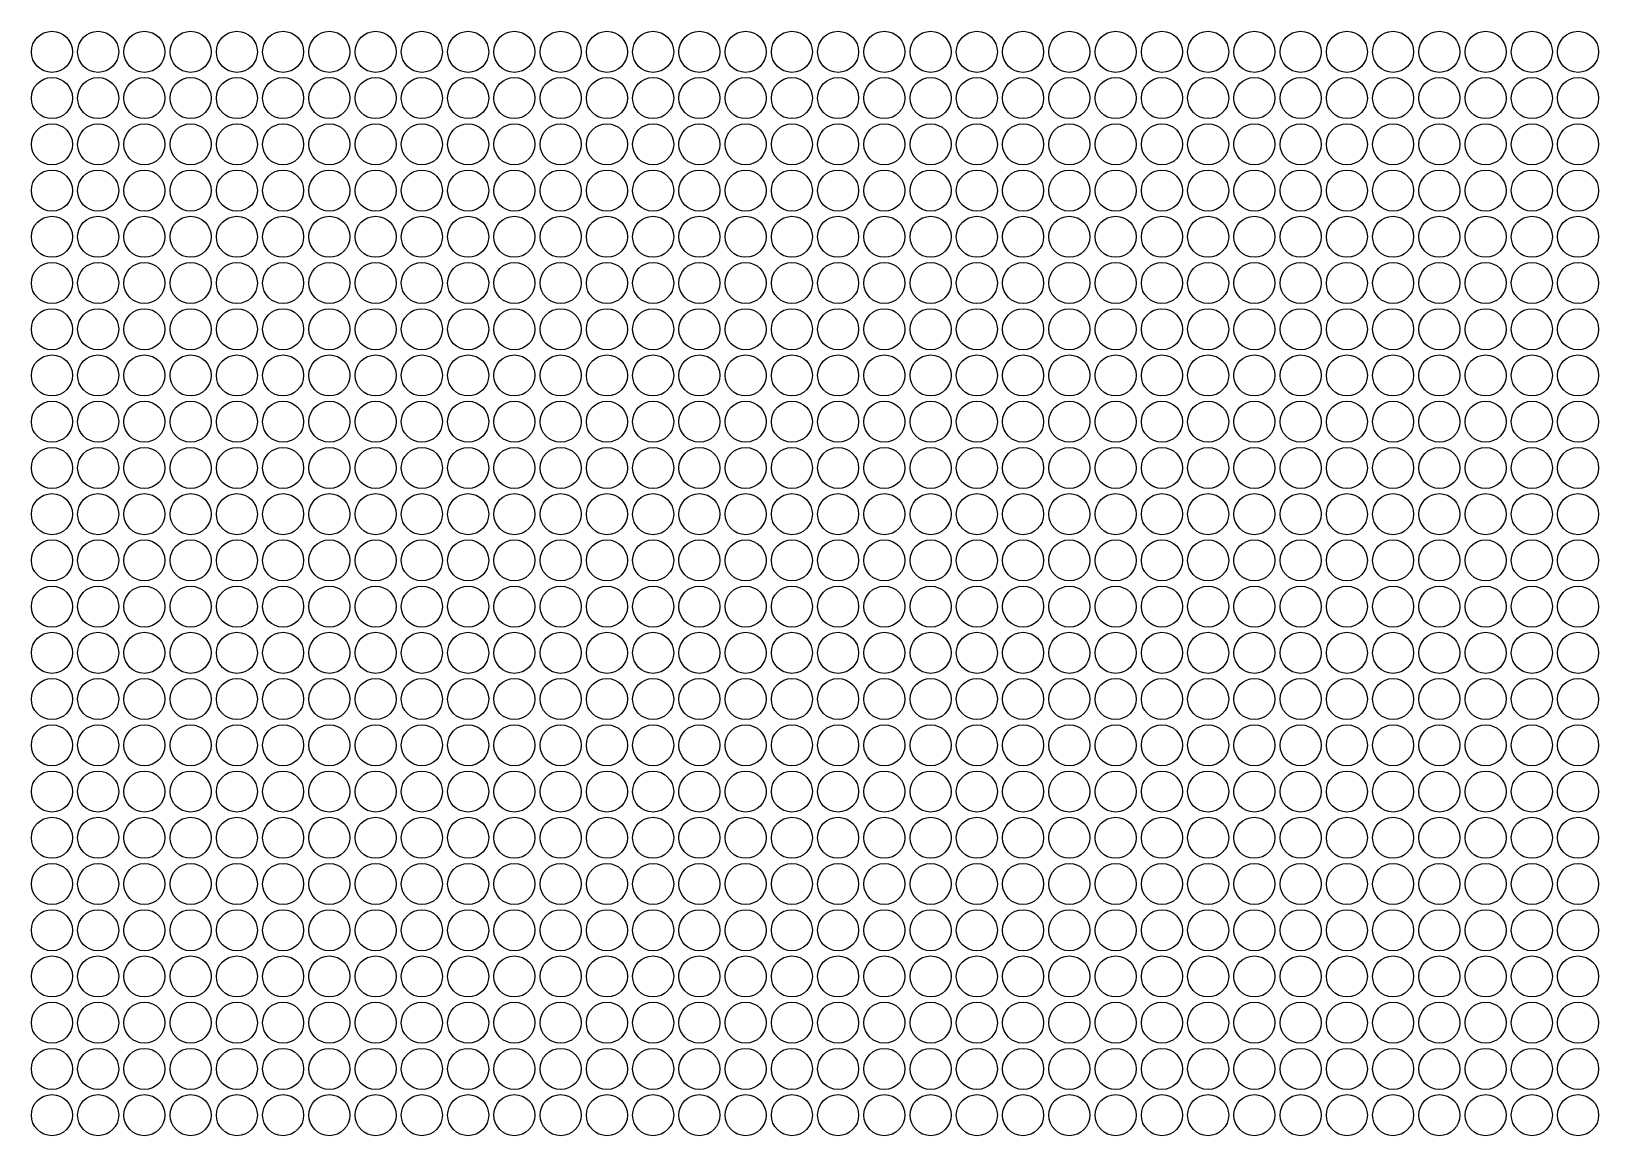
# Model space of a CAD drawing. Header units: millimetres. Extents: x 19 to 401, y -283 to -14.
import ezdxf

# ---------------------------------------------------------------- set-up
doc = ezdxf.new("R2010")
doc.units = ezdxf.units.MM

msp = doc.modelspace()

# ---------------------------------------------------------------- linework, layer by layer
for centre in [(24.22, -19.05), (35.48, -19.05), (46.74, -19.05), (58, -19.05), (69.26, -19.05), (80.52, -19.05), (91.78, -19.05), (103.04, -19.05), (114.3, -19.05), (125.57, -19.05), (136.83, -19.05), (148.09, -19.05), (159.35, -19.05), (170.61, -19.05), (181.87, -19.05), (193.13, -19.05), (204.39, -19.05), (215.65, -19.05), (226.91, -19.05), (238.17, -19.05), (249.43, -19.05), (260.69, -19.05), (271.95, -19.05), (283.21, -19.05), (294.48, -19.05), (305.74, -19.05), (317, -19.05), (328.26, -19.05), (339.52, -19.05), (350.78, -19.05), (362.04, -19.05), (373.3, -19.05), (384.56, -19.05), (395.82, -19.05), (24.22, -30.32), (35.48, -30.32), (46.74, -30.32), (58, -30.32), (69.26, -30.32), (80.52, -30.32), (91.78, -30.32), (103.04, -30.32), (114.3, -30.32), (125.57, -30.32), (136.83, -30.32), (148.09, -30.32), (159.35, -30.32), (170.61, -30.32), (181.87, -30.32), (193.13, -30.32), (204.39, -30.32), (215.65, -30.32), (226.91, -30.32), (238.17, -30.32), (249.43, -30.32), (260.69, -30.32), (271.95, -30.32), (283.21, -30.32), (294.48, -30.32), (305.74, -30.32), (317, -30.32), (328.26, -30.32), (339.52, -30.32), (350.78, -30.32), (362.04, -30.32), (373.3, -30.32), (384.56, -30.32), (395.82, -30.32), (24.22, -41.58), (35.48, -41.58), (46.74, -41.58), (58, -41.58), (69.26, -41.58), (80.52, -41.58), (91.78, -41.58), (103.04, -41.58), (114.3, -41.58), (125.57, -41.58), (136.83, -41.58), (148.09, -41.58), (159.35, -41.58), (170.61, -41.58), (181.87, -41.58), (193.13, -41.58), (204.39, -41.58), (215.65, -41.58), (226.91, -41.58), (238.17, -41.58), (249.43, -41.58), (260.69, -41.58), (271.95, -41.58), (283.21, -41.58), (294.48, -41.58), (305.74, -41.58), (317, -41.58), (328.26, -41.58), (339.52, -41.58), (350.78, -41.58), (362.04, -41.58), (373.3, -41.58), (384.56, -41.58), (395.82, -41.58), (24.22, -52.84), (35.48, -52.84), (46.74, -52.84), (58, -52.84), (69.26, -52.84), (80.52, -52.84), (91.78, -52.84), (103.04, -52.84), (114.3, -52.84), (125.57, -52.84), (136.83, -52.84), (148.09, -52.84), (159.35, -52.84), (170.61, -52.84), (181.87, -52.84), (193.13, -52.84), (204.39, -52.84), (215.65, -52.84), (226.91, -52.84), (238.17, -52.84), (249.43, -52.84), (260.69, -52.84), (271.95, -52.84), (283.21, -52.84), (294.48, -52.84), (305.74, -52.84), (317, -52.84), (328.26, -52.84), (339.52, -52.84), (350.78, -52.84), (362.04, -52.84), (373.3, -52.84), (384.56, -52.84), (395.82, -52.84), (24.22, -64.1), (35.48, -64.1), (46.74, -64.1), (58, -64.1), (69.26, -64.1), (80.52, -64.1), (91.78, -64.1), (103.04, -64.1), (114.3, -64.1), (125.57, -64.1), (136.83, -64.1), (148.09, -64.1), (159.35, -64.1), (170.61, -64.1), (181.87, -64.1), (193.13, -64.1), (204.39, -64.1), (215.65, -64.1), (226.91, -64.1), (238.17, -64.1), (249.43, -64.1), (260.69, -64.1), (271.95, -64.1), (283.21, -64.1), (294.48, -64.1), (305.74, -64.1), (317, -64.1), (328.26, -64.1), (339.52, -64.1), (350.78, -64.1), (362.04, -64.1), (373.3, -64.1), (384.56, -64.1), (395.82, -64.1), (24.22, -75.36), (35.48, -75.36), (46.74, -75.36), (58, -75.36), (69.26, -75.36), (80.52, -75.36), (91.78, -75.36), (103.04, -75.36), (114.3, -75.36), (125.57, -75.36), (136.83, -75.36), (148.09, -75.36), (159.35, -75.36), (170.61, -75.36), (181.87, -75.36), (193.13, -75.36), (204.39, -75.36), (215.65, -75.36), (226.91, -75.36), (238.17, -75.36), (249.43, -75.36), (260.69, -75.36), (271.95, -75.36), (283.21, -75.36), (294.48, -75.36), (305.74, -75.36), (317, -75.36), (328.26, -75.36), (339.52, -75.36), (350.78, -75.36), (362.04, -75.36), (373.3, -75.36), (384.56, -75.36), (395.82, -75.36), (24.22, -86.62), (35.48, -86.62), (46.74, -86.62), (58, -86.62), (69.26, -86.62), (80.52, -86.62), (91.78, -86.62), (103.04, -86.62), (114.3, -86.62), (125.57, -86.62), (136.83, -86.62), (148.09, -86.62), (159.35, -86.62), (170.61, -86.62), (181.87, -86.62), (193.13, -86.62), (204.39, -86.62), (215.65, -86.62), (226.91, -86.62), (238.17, -86.62), (249.43, -86.62), (260.69, -86.62), (271.95, -86.62), (283.21, -86.62), (294.48, -86.62), (305.74, -86.62), (317, -86.62), (328.26, -86.62), (339.52, -86.62), (350.78, -86.62), (362.04, -86.62), (373.3, -86.62), (384.56, -86.62), (395.82, -86.62), (24.22, -97.88), (35.48, -97.88), (46.74, -97.88), (58, -97.88), (69.26, -97.88), (80.52, -97.88), (91.78, -97.88), (103.04, -97.88), (114.3, -97.88), (125.57, -97.88), (136.83, -97.88), (148.09, -97.88), (159.35, -97.88), (170.61, -97.88), (181.87, -97.88), (193.13, -97.88), (204.39, -97.88), (215.65, -97.88), (226.91, -97.88), (238.17, -97.88), (249.43, -97.88), (260.69, -97.88), (271.95, -97.88), (283.21, -97.88), (294.48, -97.88), (305.74, -97.88), (317, -97.88), (328.26, -97.88), (339.52, -97.88), (350.78, -97.88), (362.04, -97.88), (373.3, -97.88), (384.56, -97.88), (395.82, -97.88), (24.22, -109.14), (35.48, -109.14), (46.74, -109.14), (58, -109.14), (69.26, -109.14), (80.52, -109.14), (91.78, -109.14), (103.04, -109.14), (114.3, -109.14), (125.57, -109.14), (136.83, -109.14), (148.09, -109.14), (159.35, -109.14), (170.61, -109.14), (181.87, -109.14), (193.13, -109.14), (204.39, -109.14), (215.65, -109.14), (226.91, -109.14), (238.17, -109.14), (249.43, -109.14), (260.69, -109.14), (271.95, -109.14), (283.21, -109.14), (294.48, -109.14), (305.74, -109.14), (317, -109.14), (328.26, -109.14), (339.52, -109.14), (350.78, -109.14), (362.04, -109.14), (373.3, -109.14), (384.56, -109.14), (395.82, -109.14), (24.22, -120.4), (35.48, -120.4), (46.74, -120.4), (58, -120.4), (69.26, -120.4), (80.52, -120.4), (91.78, -120.4), (103.04, -120.4), (114.3, -120.4), (125.57, -120.4), (136.83, -120.4), (148.09, -120.4), (159.35, -120.4), (170.61, -120.4), (181.87, -120.4), (193.13, -120.4), (204.39, -120.4), (215.65, -120.4), (226.91, -120.4), (238.17, -120.4), (249.43, -120.4), (260.69, -120.4), (271.95, -120.4), (283.21, -120.4), (294.48, -120.4), (305.74, -120.4), (317, -120.4), (328.26, -120.4), (339.52, -120.4), (350.78, -120.4), (362.04, -120.4), (373.3, -120.4), (384.56, -120.4), (395.82, -120.4), (24.22, -131.66), (35.48, -131.66), (46.74, -131.66), (58, -131.66), (69.26, -131.66), (80.52, -131.66), (91.78, -131.66), (103.04, -131.66), (114.3, -131.66), (125.57, -131.66), (136.83, -131.66), (148.09, -131.66), (159.35, -131.66), (170.61, -131.66), (181.87, -131.66), (193.13, -131.66), (204.39, -131.66), (215.65, -131.66), (226.91, -131.66), (238.17, -131.66), (249.43, -131.66), (260.69, -131.66), (271.95, -131.66), (283.21, -131.66), (294.48, -131.66), (305.74, -131.66), (317, -131.66), (328.26, -131.66), (339.52, -131.66), (350.78, -131.66), (362.04, -131.66), (373.3, -131.66), (384.56, -131.66), (395.82, -131.66), (24.22, -142.92), (35.48, -142.92), (46.74, -142.92), (58, -142.92), (69.26, -142.92), (80.52, -142.92), (91.78, -142.92), (103.04, -142.92), (114.3, -142.92), (125.57, -142.92), (136.83, -142.92), (148.09, -142.92), (159.35, -142.92), (170.61, -142.92), (181.87, -142.92), (193.13, -142.92), (204.39, -142.92), (215.65, -142.92), (226.91, -142.92), (238.17, -142.92), (249.43, -142.92), (260.69, -142.92), (271.95, -142.92), (283.21, -142.92), (294.48, -142.92), (305.74, -142.92), (317, -142.92), (328.26, -142.92), (339.52, -142.92), (350.78, -142.92), (362.04, -142.92), (373.3, -142.92), (384.56, -142.92), (395.82, -142.92), (24.22, -154.18), (35.48, -154.18), (46.74, -154.18), (58, -154.18), (69.26, -154.18), (80.52, -154.18), (91.78, -154.18), (103.04, -154.18), (114.3, -154.18), (125.57, -154.18), (136.83, -154.18), (148.09, -154.18), (159.35, -154.18), (170.61, -154.18), (181.87, -154.18), (193.13, -154.18), (204.39, -154.18), (215.65, -154.18), (226.91, -154.18), (238.17, -154.18), (249.43, -154.18), (260.69, -154.18), (271.95, -154.18), (283.21, -154.18), (294.48, -154.18), (305.74, -154.18), (317, -154.18), (328.26, -154.18), (339.52, -154.18), (350.78, -154.18), (362.04, -154.18), (373.3, -154.18), (384.56, -154.18), (395.82, -154.18), (24.22, -165.44), (35.48, -165.44), (46.74, -165.44), (58, -165.44), (69.26, -165.44), (80.52, -165.44), (91.78, -165.44), (103.04, -165.44), (114.3, -165.44), (125.57, -165.44), (136.83, -165.44), (148.09, -165.44), (159.35, -165.44), (170.61, -165.44), (181.87, -165.44), (193.13, -165.44), (204.39, -165.44), (215.65, -165.44), (226.91, -165.44), (238.17, -165.44), (249.43, -165.44), (260.69, -165.44), (271.95, -165.44), (283.21, -165.44), (294.48, -165.44), (305.74, -165.44), (317, -165.44), (328.26, -165.44), (339.52, -165.44), (350.78, -165.44), (362.04, -165.44), (373.3, -165.44), (384.56, -165.44), (395.82, -165.44), (24.22, -176.7), (35.48, -176.7), (46.74, -176.7), (58, -176.7), (69.26, -176.7), (80.52, -176.7), (91.78, -176.7), (103.04, -176.7), (114.3, -176.7), (125.57, -176.7), (136.83, -176.7), (148.09, -176.7), (159.35, -176.7), (170.61, -176.7), (181.87, -176.7), (193.13, -176.7), (204.39, -176.7), (215.65, -176.7), (226.91, -176.7), (238.17, -176.7), (249.43, -176.7), (260.69, -176.7), (271.95, -176.7), (283.21, -176.7), (294.48, -176.7), (305.74, -176.7), (317, -176.7), (328.26, -176.7), (339.52, -176.7), (350.78, -176.7), (362.04, -176.7), (373.3, -176.7), (384.56, -176.7), (395.82, -176.7), (24.22, -187.96), (35.48, -187.96), (46.74, -187.96), (58, -187.96), (69.26, -187.96), (80.52, -187.96), (91.78, -187.96), (103.04, -187.96), (114.3, -187.96), (125.57, -187.96), (136.83, -187.96), (148.09, -187.96), (159.35, -187.96), (170.61, -187.96), (181.87, -187.96), (193.13, -187.96), (204.39, -187.96), (215.65, -187.96), (226.91, -187.96), (238.17, -187.96), (249.43, -187.96), (260.69, -187.96), (271.95, -187.96), (283.21, -187.96), (294.48, -187.96), (305.74, -187.96), (317, -187.96), (328.26, -187.96), (339.52, -187.96), (350.78, -187.96), (362.04, -187.96), (373.3, -187.96), (384.56, -187.96), (395.82, -187.96), (24.22, -199.23), (35.48, -199.23), (46.74, -199.23), (58, -199.23), (69.26, -199.23), (80.52, -199.23), (91.78, -199.23), (103.04, -199.23), (114.3, -199.23), (125.57, -199.23), (136.83, -199.23), (148.09, -199.23), (159.35, -199.23), (170.61, -199.23), (181.87, -199.23), (193.13, -199.23), (204.39, -199.23), (215.65, -199.23), (226.91, -199.23), (238.17, -199.23), (249.43, -199.23), (260.69, -199.23), (271.95, -199.23), (283.21, -199.23), (294.48, -199.23), (305.74, -199.23), (317, -199.23), (328.26, -199.23), (339.52, -199.23), (350.78, -199.23), (362.04, -199.23), (373.3, -199.23), (384.56, -199.23), (395.82, -199.23), (24.22, -210.49), (35.48, -210.49), (46.74, -210.49), (58, -210.49), (69.26, -210.49), (80.52, -210.49), (91.78, -210.49), (103.04, -210.49), (114.3, -210.49), (125.57, -210.49), (136.83, -210.49), (148.09, -210.49), (159.35, -210.49), (170.61, -210.49), (181.87, -210.49), (193.13, -210.49), (204.39, -210.49), (215.65, -210.49), (226.91, -210.49), (238.17, -210.49), (249.43, -210.49), (260.69, -210.49), (271.95, -210.49), (283.21, -210.49), (294.48, -210.49), (305.74, -210.49), (317, -210.49), (328.26, -210.49), (339.52, -210.49), (350.78, -210.49), (362.04, -210.49), (373.3, -210.49), (384.56, -210.49), (395.82, -210.49), (24.22, -221.75), (35.48, -221.75), (46.74, -221.75), (58, -221.75), (69.26, -221.75), (80.52, -221.75), (91.78, -221.75), (103.04, -221.75), (114.3, -221.75), (125.57, -221.75), (136.83, -221.75), (148.09, -221.75), (159.35, -221.75), (170.61, -221.75), (181.87, -221.75), (193.13, -221.75), (204.39, -221.75), (215.65, -221.75), (226.91, -221.75), (238.17, -221.75), (249.43, -221.75), (260.69, -221.75), (271.95, -221.75), (283.21, -221.75), (294.48, -221.75), (305.74, -221.75), (317, -221.75), (328.26, -221.75), (339.52, -221.75), (350.78, -221.75), (362.04, -221.75), (373.3, -221.75), (384.56, -221.75), (395.82, -221.75), (24.22, -233.01), (35.48, -233.01), (46.74, -233.01), (58, -233.01), (69.26, -233.01), (80.52, -233.01), (91.78, -233.01), (103.04, -233.01), (114.3, -233.01), (125.57, -233.01), (136.83, -233.01), (148.09, -233.01), (159.35, -233.01), (170.61, -233.01), (181.87, -233.01), (193.13, -233.01), (204.39, -233.01), (215.65, -233.01), (226.91, -233.01), (238.17, -233.01), (249.43, -233.01), (260.69, -233.01), (271.95, -233.01), (283.21, -233.01), (294.48, -233.01), (305.74, -233.01), (317, -233.01), (328.26, -233.01), (339.52, -233.01), (350.78, -233.01), (362.04, -233.01), (373.3, -233.01), (384.56, -233.01), (395.82, -233.01), (24.22, -244.27), (35.48, -244.27), (46.74, -244.27), (58, -244.27), (69.26, -244.27), (80.52, -244.27), (91.78, -244.27), (103.04, -244.27), (114.3, -244.27), (125.57, -244.27), (136.83, -244.27), (148.09, -244.27), (159.35, -244.27), (170.61, -244.27), (181.87, -244.27), (193.13, -244.27), (204.39, -244.27), (215.65, -244.27), (226.91, -244.27), (238.17, -244.27), (249.43, -244.27), (260.69, -244.27), (271.95, -244.27), (283.21, -244.27), (294.48, -244.27), (305.74, -244.27), (317, -244.27), (328.26, -244.27), (339.52, -244.27), (350.78, -244.27), (362.04, -244.27), (373.3, -244.27), (384.56, -244.27), (395.82, -244.27), (24.22, -255.53), (35.48, -255.53), (46.74, -255.53), (58, -255.53), (69.26, -255.53), (80.52, -255.53), (91.78, -255.53), (103.04, -255.53), (114.3, -255.53), (125.57, -255.53), (136.83, -255.53), (148.09, -255.53), (159.35, -255.53), (170.61, -255.53), (181.87, -255.53), (193.13, -255.53), (204.39, -255.53), (215.65, -255.53), (226.91, -255.53), (238.17, -255.53), (249.43, -255.53), (260.69, -255.53), (271.95, -255.53), (283.21, -255.53), (294.48, -255.53), (305.74, -255.53), (317, -255.53), (328.26, -255.53), (339.52, -255.53), (350.78, -255.53), (362.04, -255.53), (373.3, -255.53), (384.56, -255.53), (395.82, -255.53), (24.22, -266.79), (35.48, -266.79), (46.74, -266.79), (58, -266.79), (69.26, -266.79), (80.52, -266.79), (91.78, -266.79), (103.04, -266.79), (114.3, -266.79), (125.57, -266.79), (136.83, -266.79), (148.09, -266.79), (159.35, -266.79), (170.61, -266.79), (181.87, -266.79), (193.13, -266.79), (204.39, -266.79), (215.65, -266.79), (226.91, -266.79), (238.17, -266.79), (249.43, -266.79), (260.69, -266.79), (271.95, -266.79), (283.21, -266.79), (294.48, -266.79), (305.74, -266.79), (317, -266.79), (328.26, -266.79), (339.52, -266.79), (350.78, -266.79), (362.04, -266.79), (373.3, -266.79), (384.56, -266.79), (395.82, -266.79), (24.22, -278.05), (35.48, -278.05), (46.74, -278.05), (58, -278.05), (69.26, -278.05), (80.52, -278.05), (91.78, -278.05), (103.04, -278.05), (114.3, -278.05), (125.57, -278.05), (136.83, -278.05), (148.09, -278.05), (159.35, -278.05), (170.61, -278.05), (181.87, -278.05), (193.13, -278.05), (204.39, -278.05), (215.65, -278.05), (226.91, -278.05), (238.17, -278.05), (249.43, -278.05), (260.69, -278.05), (271.95, -278.05), (283.21, -278.05), (294.48, -278.05), (305.74, -278.05), (317, -278.05), (328.26, -278.05), (339.52, -278.05), (350.78, -278.05), (362.04, -278.05), (373.3, -278.05), (384.56, -278.05), (395.82, -278.05)]:
    msp.add_circle(centre, 5)

doc.saveas('drawing.dxf')
